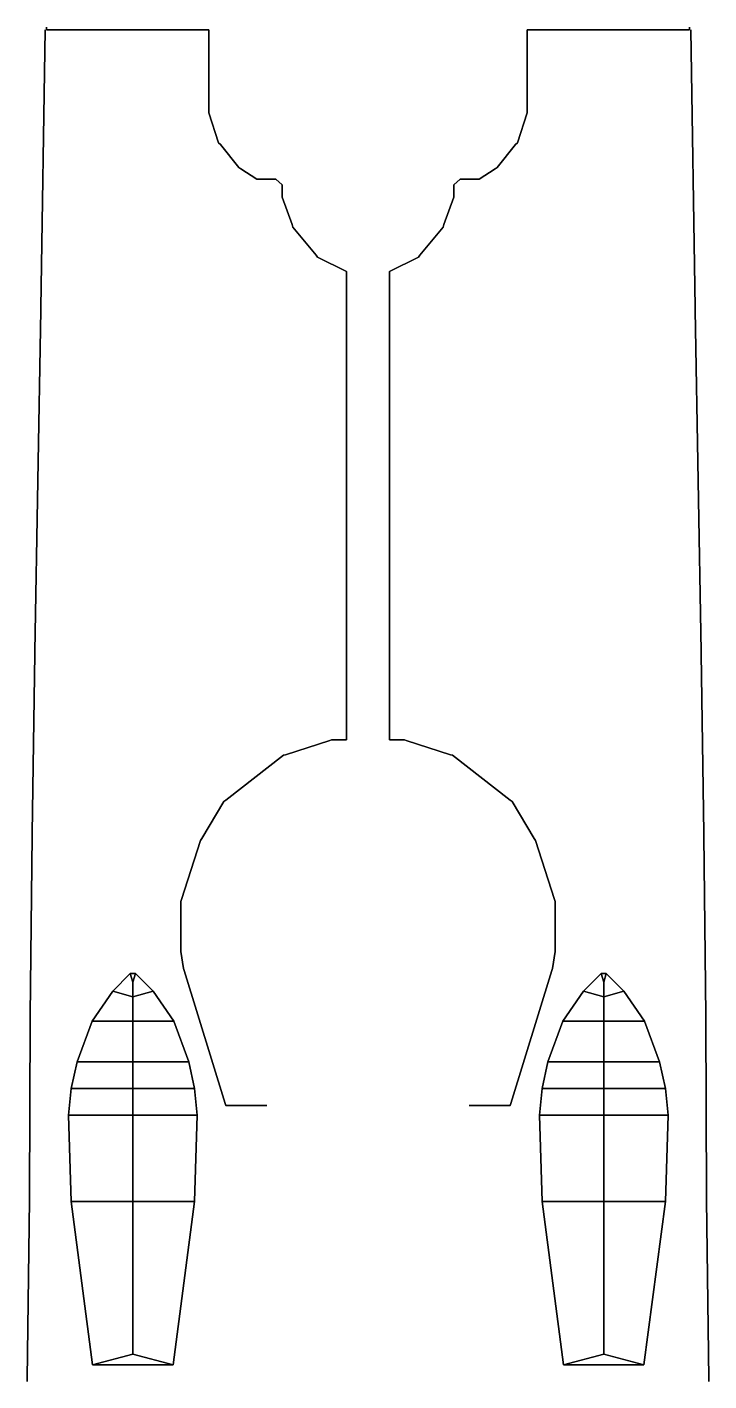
# Model space of a CAD drawing. Extents: x -5 to 5, y -54 to 54.
# Drawn here: x -5.25 to 5.25, y -11.9 to 8.94 of the extents above; entities that cross this region are included whole.
import ezdxf

# ---------------------------------------------------------------- set-up
doc = ezdxf.new("R2010")
doc.units = 0
doc.layers.add('BOATS', color=1, linetype='CONTINUOUS')
doc.layers.add('RAILINGS', color=6, linetype='CONTINUOUS')

msp = doc.modelspace()

# ---------------------------------------------------------------- linework, layer by layer
at = {"layer": 'BOATS'}
for points in [[(-3.93, -5.9, 3.97), (-3.62, -5.99, 2.84), (-3.62, -5.76, 3.09), (-3.66, -5.63, 3.97)], [(-3.66, -5.63, 3.97), (-3.62, -5.76, 3.09), (-3.62, -5.99, 2.84), (-3.93, -5.9, 3.97)], [(-3.58, -5.63, 3.97), (-3.62, -5.76, 3.09), (-3.62, -5.76, 3.09), (-3.66, -5.63, 3.97)], [(-3.66, -5.63, 3.97), (-3.62, -5.76, 3.09), (-3.62, -5.76, 3.09), (-3.58, -5.63, 3.97)], [(-3.58, -5.63, 3.97), (-3.62, -5.76, 3.09), (-3.62, -5.99, 2.84), (-3.31, -5.9, 3.97)], [(-3.31, -5.9, 3.97), (-3.62, -5.99, 2.84), (-3.62, -5.76, 3.09), (-3.58, -5.63, 3.97)], [(3.32, -5.9, 3.97), (3.63, -5.99, 2.84), (3.63, -5.76, 3.09), (3.59, -5.63, 3.97)], [(3.59, -5.63, 3.97), (3.63, -5.76, 3.09), (3.63, -5.99, 2.84), (3.32, -5.9, 3.97)], [(3.67, -5.63, 3.97), (3.63, -5.76, 3.09), (3.63, -5.76, 3.09), (3.59, -5.63, 3.97)], [(3.59, -5.63, 3.97), (3.63, -5.76, 3.09), (3.63, -5.76, 3.09), (3.67, -5.63, 3.97)], [(3.67, -5.63, 3.97), (3.63, -5.76, 3.09), (3.63, -5.99, 2.84), (3.94, -5.9, 3.97)], [(3.94, -5.9, 3.97), (3.63, -5.99, 2.84), (3.63, -5.76, 3.09), (3.67, -5.63, 3.97)], [(-4.25, -6.36, 3.88), (-3.62, -6.36, 2.84), (-3.62, -5.99, 2.84), (-3.93, -5.9, 3.97)], [(-3.93, -5.9, 3.97), (-3.62, -5.99, 2.84), (-3.62, -6.36, 2.84), (-4.25, -6.36, 3.88)], [(-3.31, -5.9, 3.97), (-3.62, -5.99, 2.84), (-3.62, -6.36, 2.84), (-2.99, -6.36, 3.88)], [(-2.99, -6.36, 3.88), (-3.62, -6.36, 2.84), (-3.62, -5.99, 2.84), (-3.31, -5.9, 3.97)], [(3, -6.36, 3.88), (3.63, -6.36, 2.84), (3.63, -5.99, 2.84), (3.32, -5.9, 3.97)], [(3.32, -5.9, 3.97), (3.63, -5.99, 2.84), (3.63, -6.36, 2.84), (3, -6.36, 3.88)], [(3.94, -5.9, 3.97), (3.63, -5.99, 2.84), (3.63, -6.36, 2.84), (4.26, -6.36, 3.88)], [(4.26, -6.36, 3.88), (3.63, -6.36, 2.84), (3.63, -5.99, 2.84), (3.94, -5.9, 3.97)], [(-4.48, -6.99, 3.81), (-3.62, -6.99, 2.84), (-3.62, -6.36, 2.84), (-4.25, -6.36, 3.88)], [(-4.25, -6.36, 3.88), (-3.62, -6.36, 2.84), (-3.62, -6.99, 2.84), (-4.48, -6.99, 3.81)], [(-2.99, -6.36, 3.88), (-3.62, -6.36, 2.84), (-3.62, -6.99, 2.84), (-2.76, -6.99, 3.81)], [(-2.76, -6.99, 3.81), (-3.62, -6.99, 2.84), (-3.62, -6.36, 2.84), (-2.99, -6.36, 3.88)], [(3, -6.36, 3.88), (3.63, -6.36, 2.84), (3.63, -6.99, 2.84), (2.77, -6.99, 3.81)], [(2.77, -6.99, 3.81), (3.63, -6.99, 2.84), (3.63, -6.36, 2.84), (3, -6.36, 3.88)], [(4.26, -6.36, 3.88), (3.63, -6.36, 2.84), (3.63, -6.99, 2.84), (4.49, -6.99, 3.81)], [(4.49, -6.99, 3.81), (3.63, -6.99, 2.84), (3.63, -6.36, 2.84), (4.26, -6.36, 3.88)], [(-4.57, -7.4, 3.78), (-3.62, -7.4, 2.84), (-3.62, -6.99, 2.84), (-4.48, -6.99, 3.81)], [(-4.48, -6.99, 3.81), (-3.62, -6.99, 2.84), (-3.62, -7.4, 2.84), (-4.57, -7.4, 3.78)], [(-2.76, -6.99, 3.81), (-3.62, -6.99, 2.84), (-3.62, -7.4, 2.84), (-2.67, -7.4, 3.78)], [(-2.67, -7.4, 3.78), (-3.62, -7.4, 2.84), (-3.62, -6.99, 2.84), (-2.76, -6.99, 3.81)], [(2.77, -6.99, 3.81), (3.63, -6.99, 2.84), (3.63, -7.4, 2.84), (2.68, -7.4, 3.78)], [(2.68, -7.4, 3.78), (3.63, -7.4, 2.84), (3.63, -6.99, 2.84), (2.77, -6.99, 3.81)], [(4.49, -6.99, 3.81), (3.63, -6.99, 2.84), (3.63, -7.4, 2.84), (4.58, -7.4, 3.78)], [(4.58, -7.4, 3.78), (3.63, -7.4, 2.84), (3.63, -6.99, 2.84), (4.49, -6.99, 3.81)], [(-4.57, -7.4, 3.78), (-3.62, -7.4, 2.84), (-3.62, -7.81, 2.84), (-4.61, -7.81, 3.76)], [(-4.61, -7.81, 3.76), (-3.62, -7.81, 2.84), (-3.62, -7.4, 2.84), (-4.57, -7.4, 3.78)], [(-2.63, -7.81, 3.76), (-3.62, -7.81, 2.84), (-3.62, -7.4, 2.84), (-2.67, -7.4, 3.78)], [(-2.67, -7.4, 3.78), (-3.62, -7.4, 2.84), (-3.62, -7.81, 2.84), (-2.63, -7.81, 3.76)], [(2.68, -7.4, 3.78), (3.63, -7.4, 2.84), (3.63, -7.81, 2.84), (2.64, -7.81, 3.76)], [(2.64, -7.81, 3.76), (3.63, -7.81, 2.84), (3.63, -7.4, 2.84), (2.68, -7.4, 3.78)], [(4.62, -7.81, 3.76), (3.63, -7.81, 2.84), (3.63, -7.4, 2.84), (4.58, -7.4, 3.78)], [(4.58, -7.4, 3.78), (3.63, -7.4, 2.84), (3.63, -7.81, 2.84), (4.62, -7.81, 3.76)], [(-4.57, -9.14, 3.73), (-3.62, -9.14, 2.84), (-3.62, -7.81, 2.84), (-4.61, -7.81, 3.76)], [(-4.61, -7.81, 3.76), (-3.62, -7.81, 2.84), (-3.62, -9.14, 2.84), (-4.57, -9.14, 3.73)], [(-2.63, -7.81, 3.76), (-3.62, -7.81, 2.84), (-3.62, -9.14, 2.84), (-2.67, -9.14, 3.73)], [(-2.67, -9.14, 3.73), (-3.62, -9.14, 2.84), (-3.62, -7.81, 2.84), (-2.63, -7.81, 3.76)], [(2.68, -9.14, 3.73), (3.63, -9.14, 2.84), (3.63, -7.81, 2.84), (2.64, -7.81, 3.76)], [(2.64, -7.81, 3.76), (3.63, -7.81, 2.84), (3.63, -9.14, 2.84), (2.68, -9.14, 3.73)], [(4.62, -7.81, 3.76), (3.63, -7.81, 2.84), (3.63, -9.14, 2.84), (4.58, -9.14, 3.73)], [(4.58, -9.14, 3.73), (3.63, -9.14, 2.84), (3.63, -7.81, 2.84), (4.62, -7.81, 3.76)], [(-4.57, -9.14, 3.73), (-3.62, -9.14, 2.84), (-3.62, -11.49, 2.84), (-4.24, -11.65, 3.86)], [(-4.24, -11.65, 3.86), (-3.62, -11.49, 2.84), (-3.62, -9.14, 2.84), (-4.57, -9.14, 3.73)], [(-3, -11.65, 3.86), (-3.62, -11.49, 2.84), (-3.62, -9.14, 2.84), (-2.67, -9.14, 3.73)], [(-2.67, -9.14, 3.73), (-3.62, -9.14, 2.84), (-3.62, -11.49, 2.84), (-3, -11.65, 3.86)], [(2.68, -9.14, 3.73), (3.63, -9.14, 2.84), (3.63, -11.49, 2.84), (3.01, -11.65, 3.86)], [(3.01, -11.65, 3.86), (3.63, -11.49, 2.84), (3.63, -9.14, 2.84), (2.68, -9.14, 3.73)], [(4.25, -11.65, 3.86), (3.63, -11.49, 2.84), (3.63, -9.14, 2.84), (4.58, -9.14, 3.73)], [(4.58, -9.14, 3.73), (3.63, -9.14, 2.84), (3.63, -11.49, 2.84), (4.25, -11.65, 3.86)], [(-3, -11.65, 3.86), (-3.62, -11.49, 2.84), (-3.62, -11.49, 2.84), (-4.24, -11.65, 3.86)], [(-4.24, -11.65, 3.86), (-3.62, -11.49, 2.84), (-3.62, -11.49, 2.84), (-3, -11.65, 3.86)], [(4.25, -11.65, 3.86), (3.63, -11.49, 2.84), (3.63, -11.49, 2.84), (3.01, -11.65, 3.86)], [(3.01, -11.65, 3.86), (3.63, -11.49, 2.84), (3.63, -11.49, 2.84), (4.25, -11.65, 3.86)]]:
    msp.add_3dface(points, dxfattribs=at)
at = {"layer": 'RAILINGS'}
for points in [[(-5.04, 4.62, 3.82), (-5.04, 4.62, 3.86), (-4.97, 8.9, 3.86), (-4.97, 8.9, 3.82)], [(-4.97, 8.9, 3.82), (-4.97, 8.9, 3.86), (-5.04, 4.62, 3.86), (-5.04, 4.62, 3.82)], [(-4.97, 8.9, 3.41), (-4.97, 8.9, 3.45), (-5.04, 4.62, 3.45), (-5.04, 4.62, 3.41)], [(-5.04, 4.62, 3.41), (-5.04, 4.62, 3.45), (-4.97, 8.9, 3.45), (-4.97, 8.9, 3.41)], [(-4.95, 8.94, 6.09), (-4.95, 8.9, 6.09), (-4.95, 8.9, 5.1), (-4.95, 8.94, 5.1)], [(-4.95, 8.94, 5.1), (-4.95, 8.9, 5.1), (-4.95, 8.9, 6.09), (-4.95, 8.94, 6.09)], [(-2.45, 8.9, 6.05), (-2.45, 8.9, 6.09), (-4.95, 8.9, 6.09), (-4.95, 8.9, 6.05)], [(-4.95, 8.9, 6.05), (-4.95, 8.9, 6.09), (-2.45, 8.9, 6.09), (-2.45, 8.9, 6.05)], [(-2.45, 8.9, 5.64), (-2.45, 8.9, 5.68), (-4.95, 8.9, 5.68), (-4.95, 8.9, 5.64)], [(-4.95, 8.9, 5.64), (-4.95, 8.9, 5.68), (-2.45, 8.9, 5.68), (-2.45, 8.9, 5.64)], [(-2.45, 8.9, 5.1), (-2.45, 8.86, 5.1), (-2.45, 8.86, 6.09), (-2.45, 8.9, 6.09)], [(-2.45, 8.9, 6.09), (-2.45, 8.86, 6.09), (-2.45, 8.86, 5.1), (-2.45, 8.9, 5.1)], [(-2.45, 8.86, 6.05), (-2.45, 8.86, 6.09), (-2.45, 7.66, 6.09), (-2.45, 7.66, 6.05)], [(-2.45, 7.66, 6.05), (-2.45, 7.66, 6.09), (-2.45, 8.86, 6.09), (-2.45, 8.86, 6.05)], [(-2.45, 8.86, 5.64), (-2.45, 8.86, 5.68), (-2.45, 7.66, 5.68), (-2.45, 7.66, 5.64)], [(-2.45, 7.66, 5.64), (-2.45, 7.66, 5.68), (-2.45, 8.86, 5.68), (-2.45, 8.86, 5.64)], [(4.95, 8.9, 5.64), (4.95, 8.9, 5.68), (2.45, 8.9, 5.68), (2.45, 8.9, 5.64)], [(2.45, 8.9, 5.64), (2.45, 8.9, 5.68), (4.95, 8.9, 5.68), (4.95, 8.9, 5.64)], [(2.45, 8.9, 6.05), (2.45, 8.9, 6.09), (4.95, 8.9, 6.09), (4.95, 8.9, 6.05)], [(4.95, 8.9, 6.05), (4.95, 8.9, 6.09), (2.45, 8.9, 6.09), (2.45, 8.9, 6.05)], [(2.45, 8.9, 6.09), (2.45, 8.86, 6.09), (2.45, 8.86, 5.1), (2.45, 8.9, 5.1)], [(2.45, 8.9, 5.1), (2.45, 8.86, 5.1), (2.45, 8.86, 6.09), (2.45, 8.9, 6.09)], [(2.45, 7.66, 5.64), (2.45, 7.66, 5.68), (2.45, 8.86, 5.68), (2.45, 8.86, 5.64)], [(2.45, 8.86, 5.64), (2.45, 8.86, 5.68), (2.45, 7.66, 5.68), (2.45, 7.66, 5.64)], [(2.45, 8.86, 6.05), (2.45, 8.86, 6.09), (2.45, 7.66, 6.09), (2.45, 7.66, 6.05)], [(2.45, 7.66, 6.05), (2.45, 7.66, 6.09), (2.45, 8.86, 6.09), (2.45, 8.86, 6.05)], [(4.95, 8.94, 5.1), (4.95, 8.9, 5.1), (4.95, 8.9, 6.09), (4.95, 8.94, 6.09)], [(4.95, 8.94, 6.09), (4.95, 8.9, 6.09), (4.95, 8.9, 5.1), (4.95, 8.94, 5.1)], [(5.04, 4.62, 3.41), (5.04, 4.62, 3.45), (4.97, 8.9, 3.45), (4.97, 8.9, 3.41)], [(4.97, 8.9, 3.41), (4.97, 8.9, 3.45), (5.04, 4.62, 3.45), (5.04, 4.62, 3.41)], [(4.97, 8.9, 3.82), (4.97, 8.9, 3.86), (5.04, 4.62, 3.86), (5.04, 4.62, 3.82)], [(5.04, 4.62, 3.82), (5.04, 4.62, 3.86), (4.97, 8.9, 3.86), (4.97, 8.9, 3.82)], [(-2.45, 7.66, 6.09), (-2.45, 7.62, 6.09), (-2.45, 7.62, 5.1), (-2.45, 7.66, 5.1)], [(-2.45, 7.66, 5.1), (-2.45, 7.62, 5.1), (-2.45, 7.62, 6.09), (-2.45, 7.66, 6.09)], [(-2.3, 7.16, 6.05), (-2.3, 7.16, 6.09), (-2.45, 7.62, 6.09), (-2.45, 7.62, 6.05)], [(-2.45, 7.62, 6.05), (-2.45, 7.62, 6.09), (-2.3, 7.16, 6.09), (-2.3, 7.16, 6.05)], [(-2.3, 7.16, 5.64), (-2.3, 7.16, 5.68), (-2.45, 7.62, 5.68), (-2.45, 7.62, 5.64)], [(-2.45, 7.62, 5.64), (-2.45, 7.62, 5.68), (-2.3, 7.16, 5.68), (-2.3, 7.16, 5.64)], [(2.45, 7.62, 5.64), (2.45, 7.62, 5.68), (2.3, 7.16, 5.68), (2.3, 7.16, 5.64)], [(2.3, 7.16, 5.64), (2.3, 7.16, 5.68), (2.45, 7.62, 5.68), (2.45, 7.62, 5.64)], [(2.3, 7.16, 6.05), (2.3, 7.16, 6.09), (2.45, 7.62, 6.09), (2.45, 7.62, 6.05)], [(2.45, 7.62, 6.05), (2.45, 7.62, 6.09), (2.3, 7.16, 6.09), (2.3, 7.16, 6.05)], [(2.45, 7.66, 5.1), (2.45, 7.62, 5.1), (2.45, 7.62, 6.09), (2.45, 7.66, 6.09)], [(2.45, 7.66, 6.09), (2.45, 7.62, 6.09), (2.45, 7.62, 5.1), (2.45, 7.66, 5.1)], [(-2.27, 7.13, 6.09), (-2.3, 7.16, 6.09), (-2.3, 7.16, 5.1), (-2.27, 7.13, 5.1)], [(-2.27, 7.13, 5.1), (-2.3, 7.16, 5.1), (-2.3, 7.16, 6.09), (-2.27, 7.13, 6.09)], [(-1.99, 6.78, 6.05), (-1.99, 6.78, 6.09), (-2.27, 7.13, 6.09), (-2.27, 7.13, 6.05)], [(-2.27, 7.13, 6.05), (-2.27, 7.13, 6.09), (-1.99, 6.78, 6.09), (-1.99, 6.78, 6.05)], [(-2.27, 7.13, 5.64), (-2.27, 7.13, 5.68), (-1.99, 6.78, 5.68), (-1.99, 6.78, 5.64)], [(-1.99, 6.78, 5.64), (-1.99, 6.78, 5.68), (-2.27, 7.13, 5.68), (-2.27, 7.13, 5.64)], [(1.99, 6.78, 5.64), (1.99, 6.78, 5.68), (2.27, 7.13, 5.68), (2.27, 7.13, 5.64)], [(2.27, 7.13, 5.64), (2.27, 7.13, 5.68), (1.99, 6.78, 5.68), (1.99, 6.78, 5.64)], [(2.27, 7.13, 6.05), (2.27, 7.13, 6.09), (1.99, 6.78, 6.09), (1.99, 6.78, 6.05)], [(1.99, 6.78, 6.05), (1.99, 6.78, 6.09), (2.27, 7.13, 6.09), (2.27, 7.13, 6.05)], [(2.27, 7.13, 5.1), (2.3, 7.16, 5.1), (2.3, 7.16, 6.09), (2.27, 7.13, 6.09)], [(2.27, 7.13, 6.09), (2.3, 7.16, 6.09), (2.3, 7.16, 5.1), (2.27, 7.13, 5.1)], [(-1.96, 6.76, 6.09), (-1.99, 6.78, 6.09), (-1.99, 6.78, 5.1), (-1.96, 6.76, 5.1)], [(-1.96, 6.76, 5.1), (-1.99, 6.78, 5.1), (-1.99, 6.78, 6.09), (-1.96, 6.76, 6.09)], [(-1.96, 6.76, 6.05), (-1.96, 6.76, 6.09), (-1.71, 6.6, 6.09), (-1.71, 6.6, 6.05)], [(-1.71, 6.6, 6.05), (-1.71, 6.6, 6.09), (-1.96, 6.76, 6.09), (-1.96, 6.76, 6.05)], [(-1.96, 6.76, 5.64), (-1.96, 6.76, 5.68), (-1.71, 6.6, 5.68), (-1.71, 6.6, 5.64)], [(-1.71, 6.6, 5.64), (-1.71, 6.6, 5.68), (-1.96, 6.76, 5.68), (-1.96, 6.76, 5.64)], [(1.71, 6.6, 5.64), (1.71, 6.6, 5.68), (1.96, 6.76, 5.68), (1.96, 6.76, 5.64)], [(1.96, 6.76, 5.64), (1.96, 6.76, 5.68), (1.71, 6.6, 5.68), (1.71, 6.6, 5.64)], [(1.96, 6.76, 6.05), (1.96, 6.76, 6.09), (1.71, 6.6, 6.09), (1.71, 6.6, 6.05)], [(1.71, 6.6, 6.05), (1.71, 6.6, 6.09), (1.96, 6.76, 6.09), (1.96, 6.76, 6.05)], [(1.96, 6.76, 5.1), (1.99, 6.78, 5.1), (1.99, 6.78, 6.09), (1.96, 6.76, 6.09)], [(1.96, 6.76, 6.09), (1.99, 6.78, 6.09), (1.99, 6.78, 5.1), (1.96, 6.76, 5.1)], [(-1.67, 6.6, 5.1), (-1.71, 6.6, 5.1), (-1.71, 6.6, 6.09), (-1.67, 6.6, 6.09)], [(-1.67, 6.6, 6.09), (-1.71, 6.6, 6.09), (-1.71, 6.6, 5.1), (-1.67, 6.6, 5.1)], [(-1.67, 6.6, 6.05), (-1.67, 6.6, 6.09), (-1.46, 6.6, 6.09), (-1.46, 6.6, 6.05)], [(-1.46, 6.6, 6.05), (-1.46, 6.6, 6.09), (-1.67, 6.6, 6.09), (-1.67, 6.6, 6.05)], [(-1.46, 6.6, 5.64), (-1.46, 6.6, 5.68), (-1.67, 6.6, 5.68), (-1.67, 6.6, 5.64)], [(-1.67, 6.6, 5.64), (-1.67, 6.6, 5.68), (-1.46, 6.6, 5.68), (-1.46, 6.6, 5.64)], [(-1.42, 6.6, 6.09), (-1.46, 6.6, 6.09), (-1.46, 6.6, 5.1), (-1.42, 6.6, 5.1)], [(-1.42, 6.6, 5.1), (-1.46, 6.6, 5.1), (-1.46, 6.6, 6.09), (-1.42, 6.6, 6.09)], [(-1.42, 6.6, 6.05), (-1.42, 6.6, 6.09), (-1.32, 6.51, 6.09), (-1.32, 6.51, 6.05)], [(-1.32, 6.51, 6.05), (-1.32, 6.51, 6.09), (-1.42, 6.6, 6.09), (-1.42, 6.6, 6.05)], [(-1.42, 6.6, 5.64), (-1.42, 6.6, 5.68), (-1.32, 6.51, 5.68), (-1.32, 6.51, 5.64)], [(-1.32, 6.51, 5.64), (-1.32, 6.51, 5.68), (-1.42, 6.6, 5.68), (-1.42, 6.6, 5.64)], [(-1.32, 6.36, 6.05), (-1.32, 6.36, 6.09), (-1.32, 6.51, 6.09), (-1.32, 6.51, 6.05)], [(-1.32, 6.51, 6.05), (-1.32, 6.51, 6.09), (-1.32, 6.36, 6.09), (-1.32, 6.36, 6.05)], [(-1.32, 6.36, 5.64), (-1.32, 6.36, 5.68), (-1.32, 6.51, 5.68), (-1.32, 6.51, 5.64)], [(-1.32, 6.51, 5.64), (-1.32, 6.51, 5.68), (-1.32, 6.36, 5.68), (-1.32, 6.36, 5.64)], [(1.32, 6.51, 5.64), (1.32, 6.51, 5.68), (1.42, 6.6, 5.68), (1.42, 6.6, 5.64)], [(1.42, 6.6, 5.64), (1.42, 6.6, 5.68), (1.32, 6.51, 5.68), (1.32, 6.51, 5.64)], [(1.42, 6.6, 6.05), (1.42, 6.6, 6.09), (1.32, 6.51, 6.09), (1.32, 6.51, 6.05)], [(1.32, 6.51, 6.05), (1.32, 6.51, 6.09), (1.42, 6.6, 6.09), (1.42, 6.6, 6.05)], [(1.32, 6.51, 5.64), (1.32, 6.51, 5.68), (1.32, 6.36, 5.68), (1.32, 6.36, 5.64)], [(1.32, 6.36, 5.64), (1.32, 6.36, 5.68), (1.32, 6.51, 5.68), (1.32, 6.51, 5.64)], [(1.32, 6.36, 6.05), (1.32, 6.36, 6.09), (1.32, 6.51, 6.09), (1.32, 6.51, 6.05)], [(1.32, 6.51, 6.05), (1.32, 6.51, 6.09), (1.32, 6.36, 6.09), (1.32, 6.36, 6.05)], [(1.42, 6.6, 5.1), (1.46, 6.6, 5.1), (1.46, 6.6, 6.09), (1.42, 6.6, 6.09)], [(1.42, 6.6, 6.09), (1.46, 6.6, 6.09), (1.46, 6.6, 5.1), (1.42, 6.6, 5.1)], [(1.67, 6.6, 5.64), (1.67, 6.6, 5.68), (1.46, 6.6, 5.68), (1.46, 6.6, 5.64)], [(1.46, 6.6, 5.64), (1.46, 6.6, 5.68), (1.67, 6.6, 5.68), (1.67, 6.6, 5.64)], [(1.46, 6.6, 6.05), (1.46, 6.6, 6.09), (1.67, 6.6, 6.09), (1.67, 6.6, 6.05)], [(1.67, 6.6, 6.05), (1.67, 6.6, 6.09), (1.46, 6.6, 6.09), (1.46, 6.6, 6.05)], [(1.67, 6.6, 6.09), (1.71, 6.6, 6.09), (1.71, 6.6, 5.1), (1.67, 6.6, 5.1)], [(1.67, 6.6, 5.1), (1.71, 6.6, 5.1), (1.71, 6.6, 6.09), (1.67, 6.6, 6.09)], [(-1.32, 6.32, 6.09), (-1.32, 6.36, 6.09), (-1.32, 6.36, 5.1), (-1.32, 6.32, 5.1)], [(-1.32, 6.32, 5.1), (-1.32, 6.36, 5.1), (-1.32, 6.36, 6.09), (-1.32, 6.32, 6.09)], [(-1.32, 6.32, 6.05), (-1.32, 6.32, 6.09), (-1.17, 5.9, 6.09), (-1.17, 5.9, 6.05)], [(-1.17, 5.9, 6.05), (-1.17, 5.9, 6.09), (-1.32, 6.32, 6.09), (-1.32, 6.32, 6.05)], [(-1.17, 5.9, 5.64), (-1.17, 5.9, 5.68), (-1.32, 6.32, 5.68), (-1.32, 6.32, 5.64)], [(-1.32, 6.32, 5.64), (-1.32, 6.32, 5.68), (-1.17, 5.9, 5.68), (-1.17, 5.9, 5.64)], [(1.32, 6.32, 5.64), (1.32, 6.32, 5.68), (1.17, 5.9, 5.68), (1.17, 5.9, 5.64)], [(1.17, 5.9, 5.64), (1.17, 5.9, 5.68), (1.32, 6.32, 5.68), (1.32, 6.32, 5.64)], [(1.17, 5.9, 6.05), (1.17, 5.9, 6.09), (1.32, 6.32, 6.09), (1.32, 6.32, 6.05)], [(1.32, 6.32, 6.05), (1.32, 6.32, 6.09), (1.17, 5.9, 6.09), (1.17, 5.9, 6.05)], [(1.32, 6.32, 6.09), (1.32, 6.36, 6.09), (1.32, 6.36, 5.1), (1.32, 6.32, 5.1)], [(1.32, 6.32, 5.1), (1.32, 6.36, 5.1), (1.32, 6.36, 6.09), (1.32, 6.32, 6.09)], [(-1.16, 5.86, 6.09), (-1.17, 5.9, 6.09), (-1.17, 5.9, 5.1), (-1.16, 5.86, 5.1)], [(-1.16, 5.86, 5.1), (-1.17, 5.9, 5.1), (-1.17, 5.9, 6.09), (-1.16, 5.86, 6.09)], [(-1.16, 5.86, 6.05), (-1.16, 5.86, 6.09), (-0.8, 5.43, 6.09), (-0.8, 5.43, 6.05)], [(-0.8, 5.43, 6.05), (-0.8, 5.43, 6.09), (-1.16, 5.86, 6.09), (-1.16, 5.86, 6.05)], [(-0.8, 5.43, 5.64), (-0.8, 5.43, 5.68), (-1.16, 5.86, 5.68), (-1.16, 5.86, 5.64)], [(-1.16, 5.86, 5.64), (-1.16, 5.86, 5.68), (-0.8, 5.43, 5.68), (-0.8, 5.43, 5.64)], [(1.16, 5.86, 5.64), (1.16, 5.86, 5.68), (0.8, 5.43, 5.68), (0.8, 5.43, 5.64)], [(0.8, 5.43, 5.64), (0.8, 5.43, 5.68), (1.16, 5.86, 5.68), (1.16, 5.86, 5.64)], [(0.8, 5.43, 6.05), (0.8, 5.43, 6.09), (1.16, 5.86, 6.09), (1.16, 5.86, 6.05)], [(1.16, 5.86, 6.05), (1.16, 5.86, 6.09), (0.8, 5.43, 6.09), (0.8, 5.43, 6.05)], [(1.16, 5.86, 5.1), (1.17, 5.9, 5.1), (1.17, 5.9, 6.09), (1.16, 5.86, 6.09)], [(1.16, 5.86, 6.09), (1.17, 5.9, 6.09), (1.17, 5.9, 5.1), (1.16, 5.86, 5.1)], [(-0.78, 5.4, 6.09), (-0.8, 5.43, 6.09), (-0.8, 5.43, 5.1), (-0.78, 5.4, 5.1)], [(-0.78, 5.4, 5.1), (-0.8, 5.43, 5.1), (-0.8, 5.43, 6.09), (-0.78, 5.4, 6.09)], [(0.78, 5.4, 5.1), (0.8, 5.43, 5.1), (0.8, 5.43, 6.09), (0.78, 5.4, 6.09)], [(0.78, 5.4, 6.09), (0.8, 5.43, 6.09), (0.8, 5.43, 5.1), (0.78, 5.4, 5.1)], [(-0.33, 5.18, 6.05), (-0.33, 5.18, 6.09), (-0.78, 5.4, 6.09), (-0.78, 5.4, 6.05)], [(-0.78, 5.4, 6.05), (-0.78, 5.4, 6.09), (-0.33, 5.18, 6.09), (-0.33, 5.18, 6.05)], [(-0.33, 5.18, 5.64), (-0.33, 5.18, 5.68), (-0.78, 5.4, 5.68), (-0.78, 5.4, 5.64)], [(-0.78, 5.4, 5.64), (-0.78, 5.4, 5.68), (-0.33, 5.18, 5.68), (-0.33, 5.18, 5.64)], [(0.78, 5.4, 5.64), (0.78, 5.4, 5.68), (0.33, 5.18, 5.68), (0.33, 5.18, 5.64)], [(0.33, 5.18, 5.64), (0.33, 5.18, 5.68), (0.78, 5.4, 5.68), (0.78, 5.4, 5.64)], [(0.33, 5.18, 6.05), (0.33, 5.18, 6.09), (0.78, 5.4, 6.09), (0.78, 5.4, 6.05)], [(0.78, 5.4, 6.05), (0.78, 5.4, 6.09), (0.33, 5.18, 6.09), (0.33, 5.18, 6.05)], [(-0.33, 5.14, 5.1), (-0.33, 5.18, 5.1), (-0.33, 5.18, 6.09), (-0.33, 5.14, 6.09)], [(-0.33, 5.14, 6.09), (-0.33, 5.18, 6.09), (-0.33, 5.18, 5.1), (-0.33, 5.14, 5.1)], [(-0.33, 5.14, 6.05), (-0.33, 5.14, 6.09), (-0.33, 4.66, 6.09), (-0.33, 4.66, 6.05)], [(-0.33, 4.66, 6.05), (-0.33, 4.66, 6.09), (-0.33, 5.14, 6.09), (-0.33, 5.14, 6.05)], [(-0.33, 4.66, 5.64), (-0.33, 4.66, 5.68), (-0.33, 5.14, 5.68), (-0.33, 5.14, 5.64)], [(-0.33, 5.14, 5.64), (-0.33, 5.14, 5.68), (-0.33, 4.66, 5.68), (-0.33, 4.66, 5.64)], [(0.33, 5.14, 6.09), (0.33, 5.18, 6.09), (0.33, 5.18, 5.1), (0.33, 5.14, 5.1)], [(0.33, 5.14, 5.1), (0.33, 5.18, 5.1), (0.33, 5.18, 6.09), (0.33, 5.14, 6.09)], [(0.33, 5.14, 5.64), (0.33, 5.14, 5.68), (0.33, 4.66, 5.68), (0.33, 4.66, 5.64)], [(0.33, 4.66, 5.64), (0.33, 4.66, 5.68), (0.33, 5.14, 5.68), (0.33, 5.14, 5.64)], [(0.33, 4.66, 6.05), (0.33, 4.66, 6.09), (0.33, 5.14, 6.09), (0.33, 5.14, 6.05)], [(0.33, 5.14, 6.05), (0.33, 5.14, 6.09), (0.33, 4.66, 6.09), (0.33, 4.66, 6.05)], [(-5.04, 4.58, 2.9), (-5.04, 4.62, 2.9), (-5.04, 4.62, 3.86), (-5.04, 4.58, 3.86)], [(-5.04, 4.58, 3.86), (-5.04, 4.62, 3.86), (-5.04, 4.62, 2.9), (-5.04, 4.58, 2.9)], [(-0.33, 4.62, 6.09), (-0.33, 4.66, 6.09), (-0.33, 4.66, 5.1), (-0.33, 4.62, 5.1)], [(-0.33, 4.62, 5.1), (-0.33, 4.66, 5.1), (-0.33, 4.66, 6.09), (-0.33, 4.62, 6.09)], [(-0.33, 4.62, 6.05), (-0.33, 4.62, 6.09), (-0.33, 3.69, 6.09), (-0.33, 3.69, 6.05)], [(-0.33, 3.69, 6.05), (-0.33, 3.69, 6.09), (-0.33, 4.62, 6.09), (-0.33, 4.62, 6.05)], [(-0.33, 3.69, 5.64), (-0.33, 3.69, 5.68), (-0.33, 4.62, 5.68), (-0.33, 4.62, 5.64)], [(-0.33, 4.62, 5.64), (-0.33, 4.62, 5.68), (-0.33, 3.69, 5.68), (-0.33, 3.69, 5.64)], [(0.33, 4.62, 6.09), (0.33, 4.66, 6.09), (0.33, 4.66, 5.1), (0.33, 4.62, 5.1)], [(0.33, 4.62, 5.1), (0.33, 4.66, 5.1), (0.33, 4.66, 6.09), (0.33, 4.62, 6.09)], [(0.33, 4.62, 5.64), (0.33, 4.62, 5.68), (0.33, 3.69, 5.68), (0.33, 3.69, 5.64)], [(0.33, 3.69, 5.64), (0.33, 3.69, 5.68), (0.33, 4.62, 5.68), (0.33, 4.62, 5.64)], [(0.33, 3.69, 6.05), (0.33, 3.69, 6.09), (0.33, 4.62, 6.09), (0.33, 4.62, 6.05)], [(0.33, 4.62, 6.05), (0.33, 4.62, 6.09), (0.33, 3.69, 6.09), (0.33, 3.69, 6.05)], [(5.04, 4.58, 3.86), (5.04, 4.62, 3.86), (5.04, 4.62, 2.9), (5.04, 4.58, 2.9)], [(5.04, 4.58, 2.9), (5.04, 4.62, 2.9), (5.04, 4.62, 3.86), (5.04, 4.58, 3.86)], [(-5.13, -0.67, 3.72), (-5.13, -0.67, 3.75), (-5.04, 4.58, 3.86), (-5.04, 4.58, 3.82)], [(-5.04, 4.58, 3.82), (-5.04, 4.58, 3.86), (-5.13, -0.67, 3.75), (-5.13, -0.67, 3.72)], [(-5.13, -0.67, 3.31), (-5.13, -0.67, 3.34), (-5.04, 4.58, 3.45), (-5.04, 4.58, 3.41)], [(-5.04, 4.58, 3.41), (-5.04, 4.58, 3.45), (-5.13, -0.67, 3.34), (-5.13, -0.67, 3.31)], [(5.04, 4.58, 3.41), (5.04, 4.58, 3.45), (5.13, -0.67, 3.34), (5.13, -0.67, 3.31)], [(5.13, -0.67, 3.31), (5.13, -0.67, 3.34), (5.04, 4.58, 3.45), (5.04, 4.58, 3.41)], [(5.13, -0.67, 3.72), (5.13, -0.67, 3.75), (5.04, 4.58, 3.86), (5.04, 4.58, 3.82)], [(5.04, 4.58, 3.82), (5.04, 4.58, 3.86), (5.13, -0.67, 3.75), (5.13, -0.67, 3.72)], [(-0.33, 3.65, 5.1), (-0.33, 3.69, 5.1), (-0.33, 3.69, 6.09), (-0.33, 3.65, 6.09)], [(-0.33, 3.65, 6.09), (-0.33, 3.69, 6.09), (-0.33, 3.69, 5.1), (-0.33, 3.65, 5.1)], [(-0.33, 1.53, 6), (-0.33, 1.53, 6.04), (-0.33, 3.65, 6.09), (-0.33, 3.65, 6.05)], [(-0.33, 3.65, 6.05), (-0.33, 3.65, 6.09), (-0.33, 1.53, 6.04), (-0.33, 1.53, 6)], [(-0.33, 1.53, 5.59), (-0.33, 1.53, 5.63), (-0.33, 3.65, 5.68), (-0.33, 3.65, 5.64)], [(-0.33, 3.65, 5.64), (-0.33, 3.65, 5.68), (-0.33, 1.53, 5.63), (-0.33, 1.53, 5.59)], [(0.33, 3.65, 5.1), (0.33, 3.69, 5.1), (0.33, 3.69, 6.09), (0.33, 3.65, 6.09)], [(0.33, 3.65, 6.09), (0.33, 3.69, 6.09), (0.33, 3.69, 5.1), (0.33, 3.65, 5.1)], [(0.33, 3.65, 5.64), (0.33, 3.65, 5.68), (0.33, 1.53, 5.63), (0.33, 1.53, 5.59)], [(0.33, 1.53, 5.59), (0.33, 1.53, 5.63), (0.33, 3.65, 5.68), (0.33, 3.65, 5.64)], [(0.33, 1.53, 6), (0.33, 1.53, 6.04), (0.33, 3.65, 6.09), (0.33, 3.65, 6.05)], [(0.33, 3.65, 6.05), (0.33, 3.65, 6.09), (0.33, 1.53, 6.04), (0.33, 1.53, 6)], [(-0.33, 1.49, 5.07), (-0.33, 1.53, 5.07), (-0.33, 1.53, 6.04), (-0.33, 1.49, 6.04)], [(-0.33, 1.49, 6.04), (-0.33, 1.53, 6.04), (-0.33, 1.53, 5.07), (-0.33, 1.49, 5.07)], [(-0.33, 1.49, 6), (-0.33, 1.49, 6.04), (-0.33, -2.03, 6.04), (-0.33, -2.03, 6)], [(-0.33, -2.03, 6), (-0.33, -2.03, 6.04), (-0.33, 1.49, 6.04), (-0.33, 1.49, 6)], [(-0.33, 1.49, 5.59), (-0.33, 1.49, 5.63), (-0.33, -2.03, 5.63), (-0.33, -2.03, 5.59)], [(-0.33, -2.03, 5.59), (-0.33, -2.03, 5.63), (-0.33, 1.49, 5.63), (-0.33, 1.49, 5.59)], [(0.33, 1.49, 6.04), (0.33, 1.53, 6.04), (0.33, 1.53, 5.07), (0.33, 1.49, 5.07)], [(0.33, 1.49, 5.07), (0.33, 1.53, 5.07), (0.33, 1.53, 6.04), (0.33, 1.49, 6.04)], [(0.33, -2.03, 5.59), (0.33, -2.03, 5.63), (0.33, 1.49, 5.63), (0.33, 1.49, 5.59)], [(0.33, 1.49, 5.59), (0.33, 1.49, 5.63), (0.33, -2.03, 5.63), (0.33, -2.03, 5.59)], [(0.33, 1.49, 6), (0.33, 1.49, 6.04), (0.33, -2.03, 6.04), (0.33, -2.03, 6)], [(0.33, -2.03, 6), (0.33, -2.03, 6.04), (0.33, 1.49, 6.04), (0.33, 1.49, 6)], [(-5.13, -0.71, 3.72), (-5.13, -0.71, 3.75), (-5.17, -3.47, 3.71), (-5.17, -3.47, 3.67)], [(-5.17, -3.47, 3.67), (-5.17, -3.47, 3.71), (-5.13, -0.71, 3.75), (-5.13, -0.71, 3.72)], [(-5.13, -0.71, 3.31), (-5.13, -0.71, 3.34), (-5.17, -3.47, 3.3), (-5.17, -3.47, 3.26)], [(-5.17, -3.47, 3.26), (-5.17, -3.47, 3.3), (-5.13, -0.71, 3.34), (-5.13, -0.71, 3.31)], [(-5.13, -0.71, 2.87), (-5.13, -0.67, 2.87), (-5.13, -0.67, 3.75), (-5.13, -0.71, 3.75)], [(-5.13, -0.71, 3.75), (-5.13, -0.67, 3.75), (-5.13, -0.67, 2.87), (-5.13, -0.71, 2.87)], [(5.13, -0.71, 2.87), (5.13, -0.67, 2.87), (5.13, -0.67, 3.75), (5.13, -0.71, 3.75)], [(5.13, -0.71, 3.75), (5.13, -0.67, 3.75), (5.13, -0.67, 2.87), (5.13, -0.71, 2.87)], [(5.17, -3.47, 3.26), (5.17, -3.47, 3.3), (5.13, -0.71, 3.34), (5.13, -0.71, 3.31)], [(5.13, -0.71, 3.31), (5.13, -0.71, 3.34), (5.17, -3.47, 3.3), (5.17, -3.47, 3.26)], [(5.13, -0.71, 3.72), (5.13, -0.71, 3.75), (5.17, -3.47, 3.71), (5.17, -3.47, 3.67)], [(5.17, -3.47, 3.67), (5.17, -3.47, 3.71), (5.13, -0.71, 3.75), (5.13, -0.71, 3.72)], [(-0.59, -2.04, 6), (-0.59, -2.04, 6.04), (-1.27, -2.26, 6.04), (-1.27, -2.26, 6)], [(-1.27, -2.26, 6), (-1.27, -2.26, 6.04), (-0.59, -2.04, 6.04), (-0.59, -2.04, 6)], [(-0.59, -2.04, 5.59), (-0.59, -2.04, 5.63), (-1.27, -2.26, 5.63), (-1.27, -2.26, 5.59)], [(-1.27, -2.26, 5.59), (-1.27, -2.26, 5.63), (-0.59, -2.04, 5.63), (-0.59, -2.04, 5.59)], [(-0.59, -2.04, 6.04), (-0.56, -2.03, 6.04), (-0.56, -2.03, 5.02), (-0.59, -2.04, 5.02)], [(-0.59, -2.04, 5.02), (-0.56, -2.03, 5.02), (-0.56, -2.03, 6.04), (-0.59, -2.04, 6.04)], [(-0.36, -2.03, 6), (-0.36, -2.03, 6.04), (-0.56, -2.03, 6.04), (-0.56, -2.03, 6)], [(-0.56, -2.03, 6), (-0.56, -2.03, 6.04), (-0.36, -2.03, 6.04), (-0.36, -2.03, 6)], [(-0.36, -2.03, 5.59), (-0.36, -2.03, 5.63), (-0.56, -2.03, 5.63), (-0.56, -2.03, 5.59)], [(-0.56, -2.03, 5.59), (-0.56, -2.03, 5.63), (-0.36, -2.03, 5.63), (-0.36, -2.03, 5.59)], [(-0.36, -2.03, 6.04), (-0.33, -2.03, 6.04), (-0.33, -2.03, 5.02), (-0.36, -2.03, 5.02)], [(-0.36, -2.03, 5.02), (-0.33, -2.03, 5.02), (-0.33, -2.03, 6.04), (-0.36, -2.03, 6.04)], [(0.36, -2.03, 5.02), (0.33, -2.03, 5.02), (0.33, -2.03, 6.04), (0.36, -2.03, 6.04)], [(0.36, -2.03, 6.04), (0.33, -2.03, 6.04), (0.33, -2.03, 5.02), (0.36, -2.03, 5.02)], [(0.56, -2.03, 5.59), (0.56, -2.03, 5.63), (0.36, -2.03, 5.63), (0.36, -2.03, 5.59)], [(0.36, -2.03, 5.59), (0.36, -2.03, 5.63), (0.56, -2.03, 5.63), (0.56, -2.03, 5.59)], [(0.36, -2.03, 6), (0.36, -2.03, 6.04), (0.56, -2.03, 6.04), (0.56, -2.03, 6)], [(0.56, -2.03, 6), (0.56, -2.03, 6.04), (0.36, -2.03, 6.04), (0.36, -2.03, 6)], [(0.59, -2.04, 6.04), (0.56, -2.03, 6.04), (0.56, -2.03, 5.02), (0.59, -2.04, 5.02)], [(0.59, -2.04, 5.02), (0.56, -2.03, 5.02), (0.56, -2.03, 6.04), (0.59, -2.04, 6.04)], [(1.27, -2.26, 5.59), (1.27, -2.26, 5.63), (0.59, -2.04, 5.63), (0.59, -2.04, 5.59)], [(0.59, -2.04, 5.59), (0.59, -2.04, 5.63), (1.27, -2.26, 5.63), (1.27, -2.26, 5.59)], [(0.59, -2.04, 6), (0.59, -2.04, 6.04), (1.27, -2.26, 6.04), (1.27, -2.26, 6)], [(1.27, -2.26, 6), (1.27, -2.26, 6.04), (0.59, -2.04, 6.04), (0.59, -2.04, 6)], [(-1.3, -2.27, 6), (-1.3, -2.27, 6.04), (-2.19, -2.96, 6.04), (-2.19, -2.96, 6)], [(-2.19, -2.96, 6), (-2.19, -2.96, 6.04), (-1.3, -2.27, 6.04), (-1.3, -2.27, 6)], [(-1.3, -2.27, 5.59), (-1.3, -2.27, 5.63), (-2.19, -2.96, 5.63), (-2.19, -2.96, 5.59)], [(-2.19, -2.96, 5.59), (-2.19, -2.96, 5.63), (-1.3, -2.27, 5.63), (-1.3, -2.27, 5.59)], [(-1.3, -2.27, 6.04), (-1.27, -2.26, 6.04), (-1.27, -2.26, 5.02), (-1.3, -2.27, 5.02)], [(-1.3, -2.27, 5.02), (-1.27, -2.26, 5.02), (-1.27, -2.26, 6.04), (-1.3, -2.27, 6.04)], [(1.3, -2.27, 5.02), (1.27, -2.26, 5.02), (1.27, -2.26, 6.04), (1.3, -2.27, 6.04)], [(1.3, -2.27, 6.04), (1.27, -2.26, 6.04), (1.27, -2.26, 5.02), (1.3, -2.27, 5.02)], [(2.19, -2.96, 5.59), (2.19, -2.96, 5.63), (1.3, -2.27, 5.63), (1.3, -2.27, 5.59)], [(1.3, -2.27, 5.59), (1.3, -2.27, 5.63), (2.19, -2.96, 5.63), (2.19, -2.96, 5.59)], [(1.3, -2.27, 6), (1.3, -2.27, 6.04), (2.19, -2.96, 6.04), (2.19, -2.96, 6)], [(2.19, -2.96, 6), (2.19, -2.96, 6.04), (1.3, -2.27, 6.04), (1.3, -2.27, 6)], [(-2.56, -3.55, 6), (-2.56, -3.55, 6.04), (-2.22, -2.98, 6.04), (-2.22, -2.98, 6)], [(-2.22, -2.98, 6), (-2.22, -2.98, 6.04), (-2.56, -3.55, 6.04), (-2.56, -3.55, 6)], [(-2.22, -2.98, 5.59), (-2.22, -2.98, 5.63), (-2.56, -3.55, 5.63), (-2.56, -3.55, 5.59)], [(-2.56, -3.55, 5.59), (-2.56, -3.55, 5.63), (-2.22, -2.98, 5.63), (-2.22, -2.98, 5.59)], [(-2.22, -2.98, 5.02), (-2.19, -2.96, 5.02), (-2.19, -2.96, 6.04), (-2.22, -2.98, 6.04)], [(-2.22, -2.98, 6.04), (-2.19, -2.96, 6.04), (-2.19, -2.96, 5.02), (-2.22, -2.98, 5.02)], [(2.22, -2.98, 6.04), (2.19, -2.96, 6.04), (2.19, -2.96, 5.02), (2.22, -2.98, 5.02)], [(2.22, -2.98, 5.02), (2.19, -2.96, 5.02), (2.19, -2.96, 6.04), (2.22, -2.98, 6.04)], [(2.56, -3.55, 5.59), (2.56, -3.55, 5.63), (2.22, -2.98, 5.63), (2.22, -2.98, 5.59)], [(2.22, -2.98, 5.59), (2.22, -2.98, 5.63), (2.56, -3.55, 5.63), (2.56, -3.55, 5.59)], [(2.22, -2.98, 6), (2.22, -2.98, 6.04), (2.56, -3.55, 6.04), (2.56, -3.55, 6)], [(2.56, -3.55, 6), (2.56, -3.55, 6.04), (2.22, -2.98, 6.04), (2.22, -2.98, 6)], [(-5.2, -6.27, 3.67), (-5.2, -6.27, 3.71), (-5.17, -3.51, 3.71), (-5.17, -3.51, 3.67)], [(-5.17, -3.51, 3.67), (-5.17, -3.51, 3.71), (-5.2, -6.27, 3.71), (-5.2, -6.27, 3.67)], [(-5.2, -6.27, 3.26), (-5.2, -6.27, 3.3), (-5.17, -3.51, 3.3), (-5.17, -3.51, 3.26)], [(-5.17, -3.51, 3.26), (-5.17, -3.51, 3.3), (-5.2, -6.27, 3.3), (-5.2, -6.27, 3.26)], [(-5.17, -3.51, 3.71), (-5.17, -3.47, 3.71), (-5.17, -3.47, 2.85), (-5.17, -3.51, 2.85)], [(-5.17, -3.51, 2.85), (-5.17, -3.47, 2.85), (-5.17, -3.47, 3.71), (-5.17, -3.51, 3.71)], [(5.17, -3.51, 3.71), (5.17, -3.47, 3.71), (5.17, -3.47, 2.85), (5.17, -3.51, 2.85)], [(5.17, -3.51, 2.85), (5.17, -3.47, 2.85), (5.17, -3.47, 3.71), (5.17, -3.51, 3.71)], [(5.17, -3.51, 3.26), (5.17, -3.51, 3.3), (5.2, -6.27, 3.3), (5.2, -6.27, 3.26)], [(5.2, -6.27, 3.26), (5.2, -6.27, 3.3), (5.17, -3.51, 3.3), (5.17, -3.51, 3.26)], [(5.2, -6.27, 3.67), (5.2, -6.27, 3.71), (5.17, -3.51, 3.71), (5.17, -3.51, 3.67)], [(5.17, -3.51, 3.67), (5.17, -3.51, 3.71), (5.2, -6.27, 3.71), (5.2, -6.27, 3.67)], [(-2.87, -4.49, 6), (-2.87, -4.49, 6.04), (-2.58, -3.58, 6.04), (-2.58, -3.58, 6)], [(-2.58, -3.58, 6), (-2.58, -3.58, 6.04), (-2.87, -4.49, 6.04), (-2.87, -4.49, 6)], [(-2.58, -3.58, 5.59), (-2.58, -3.58, 5.63), (-2.87, -4.49, 5.63), (-2.87, -4.49, 5.59)], [(-2.87, -4.49, 5.59), (-2.87, -4.49, 5.63), (-2.58, -3.58, 5.63), (-2.58, -3.58, 5.59)], [(-2.58, -3.58, 6.04), (-2.56, -3.55, 6.04), (-2.56, -3.55, 5.02), (-2.58, -3.58, 5.02)], [(-2.58, -3.58, 5.02), (-2.56, -3.55, 5.02), (-2.56, -3.55, 6.04), (-2.58, -3.58, 6.04)], [(2.58, -3.58, 5.02), (2.56, -3.55, 5.02), (2.56, -3.55, 6.04), (2.58, -3.58, 6.04)], [(2.58, -3.58, 6.04), (2.56, -3.55, 6.04), (2.56, -3.55, 5.02), (2.58, -3.58, 5.02)], [(2.87, -4.49, 5.59), (2.87, -4.49, 5.63), (2.58, -3.58, 5.63), (2.58, -3.58, 5.59)], [(2.58, -3.58, 5.59), (2.58, -3.58, 5.63), (2.87, -4.49, 5.63), (2.87, -4.49, 5.59)], [(2.58, -3.58, 6), (2.58, -3.58, 6.04), (2.87, -4.49, 6.04), (2.87, -4.49, 6)], [(2.87, -4.49, 6), (2.87, -4.49, 6.04), (2.58, -3.58, 6.04), (2.58, -3.58, 6)], [(-2.88, -4.52, 5.02), (-2.87, -4.49, 5.02), (-2.87, -4.49, 6.04), (-2.88, -4.52, 6.04)], [(-2.88, -4.52, 6.04), (-2.87, -4.49, 6.04), (-2.87, -4.49, 5.02), (-2.88, -4.52, 5.02)], [(-2.88, -5.26, 6), (-2.88, -5.26, 6.04), (-2.88, -4.52, 6.04), (-2.88, -4.52, 6)], [(-2.88, -4.52, 6), (-2.88, -4.52, 6.04), (-2.88, -5.26, 6.04), (-2.88, -5.26, 6)], [(-2.88, -5.26, 5.59), (-2.88, -5.26, 5.63), (-2.88, -4.52, 5.63), (-2.88, -4.52, 5.59)], [(-2.88, -4.52, 5.59), (-2.88, -4.52, 5.63), (-2.88, -5.26, 5.63), (-2.88, -5.26, 5.59)], [(2.88, -4.52, 6.04), (2.87, -4.49, 6.04), (2.87, -4.49, 5.02), (2.88, -4.52, 5.02)], [(2.88, -4.52, 5.02), (2.87, -4.49, 5.02), (2.87, -4.49, 6.04), (2.88, -4.52, 6.04)], [(2.88, -4.52, 5.59), (2.88, -4.52, 5.63), (2.88, -5.26, 5.63), (2.88, -5.26, 5.59)], [(2.88, -5.26, 5.59), (2.88, -5.26, 5.63), (2.88, -4.52, 5.63), (2.88, -4.52, 5.59)], [(2.88, -5.26, 6), (2.88, -5.26, 6.04), (2.88, -4.52, 6.04), (2.88, -4.52, 6)], [(2.88, -4.52, 6), (2.88, -4.52, 6.04), (2.88, -5.26, 6.04), (2.88, -5.26, 6)], [(-2.88, -5.29, 6.04), (-2.88, -5.26, 6.04), (-2.88, -5.26, 5.02), (-2.88, -5.29, 5.02)], [(-2.88, -5.29, 5.02), (-2.88, -5.26, 5.02), (-2.88, -5.26, 6.04), (-2.88, -5.29, 6.04)], [(-2.88, -5.29, 6), (-2.88, -5.29, 6.04), (-2.84, -5.55, 6.04), (-2.84, -5.55, 6)], [(-2.84, -5.55, 6), (-2.84, -5.55, 6.04), (-2.88, -5.29, 6.04), (-2.88, -5.29, 6)], [(-2.84, -5.55, 5.59), (-2.84, -5.55, 5.63), (-2.88, -5.29, 5.63), (-2.88, -5.29, 5.59)], [(-2.88, -5.29, 5.59), (-2.88, -5.29, 5.63), (-2.84, -5.55, 5.63), (-2.84, -5.55, 5.59)], [(2.88, -5.29, 5.59), (2.88, -5.29, 5.63), (2.84, -5.55, 5.63), (2.84, -5.55, 5.59)], [(2.84, -5.55, 5.59), (2.84, -5.55, 5.63), (2.88, -5.29, 5.63), (2.88, -5.29, 5.59)], [(2.84, -5.55, 6), (2.84, -5.55, 6.04), (2.88, -5.29, 6.04), (2.88, -5.29, 6)], [(2.88, -5.29, 6), (2.88, -5.29, 6.04), (2.84, -5.55, 6.04), (2.84, -5.55, 6)], [(2.88, -5.29, 5.02), (2.88, -5.26, 5.02), (2.88, -5.26, 6.04), (2.88, -5.29, 6.04)], [(2.88, -5.29, 6.04), (2.88, -5.26, 6.04), (2.88, -5.26, 5.02), (2.88, -5.29, 5.02)], [(-2.83, -5.58, 5.02), (-2.84, -5.55, 5.02), (-2.84, -5.55, 6.04), (-2.83, -5.58, 6.04)], [(-2.83, -5.58, 6.04), (-2.84, -5.55, 6.04), (-2.84, -5.55, 5.02), (-2.83, -5.58, 5.02)], [(-2.83, -5.58, 6), (-2.83, -5.58, 6.04), (-2.2, -7.63, 6.04), (-2.2, -7.63, 6)], [(-2.2, -7.63, 6), (-2.2, -7.63, 6.04), (-2.83, -5.58, 6.04), (-2.83, -5.58, 6)], [(-2.2, -7.63, 5.59), (-2.2, -7.63, 5.63), (-2.83, -5.58, 5.63), (-2.83, -5.58, 5.59)], [(-2.83, -5.58, 5.59), (-2.83, -5.58, 5.63), (-2.2, -7.63, 5.63), (-2.2, -7.63, 5.59)], [(2.83, -5.58, 5.59), (2.83, -5.58, 5.63), (2.2, -7.63, 5.63), (2.2, -7.63, 5.59)], [(2.2, -7.63, 5.59), (2.2, -7.63, 5.63), (2.83, -5.58, 5.63), (2.83, -5.58, 5.59)], [(2.2, -7.63, 6), (2.2, -7.63, 6.04), (2.83, -5.58, 6.04), (2.83, -5.58, 6)], [(2.83, -5.58, 6), (2.83, -5.58, 6.04), (2.2, -7.63, 6.04), (2.2, -7.63, 6)], [(2.83, -5.58, 5.02), (2.84, -5.55, 5.02), (2.84, -5.55, 6.04), (2.83, -5.58, 6.04)], [(2.83, -5.58, 6.04), (2.84, -5.55, 6.04), (2.84, -5.55, 5.02), (2.83, -5.58, 5.02)], [(-5.2, -6.31, 3.67), (-5.2, -6.31, 3.71), (-5.21, -9.07, 3.71), (-5.21, -9.07, 3.67)], [(-5.21, -9.07, 3.67), (-5.21, -9.07, 3.71), (-5.2, -6.31, 3.71), (-5.2, -6.31, 3.67)], [(-5.2, -6.31, 3.26), (-5.2, -6.31, 3.3), (-5.21, -9.07, 3.3), (-5.21, -9.07, 3.26)], [(-5.21, -9.07, 3.26), (-5.21, -9.07, 3.3), (-5.2, -6.31, 3.3), (-5.2, -6.31, 3.26)], [(-5.2, -6.31, 2.85), (-5.2, -6.27, 2.85), (-5.2, -6.27, 3.71), (-5.2, -6.31, 3.71)], [(-5.2, -6.31, 3.71), (-5.2, -6.27, 3.71), (-5.2, -6.27, 2.85), (-5.2, -6.31, 2.85)], [(5.2, -6.31, 3.71), (5.2, -6.27, 3.71), (5.2, -6.27, 2.85), (5.2, -6.31, 2.85)], [(5.2, -6.31, 2.85), (5.2, -6.27, 2.85), (5.2, -6.27, 3.71), (5.2, -6.31, 3.71)], [(5.21, -9.07, 3.26), (5.21, -9.07, 3.3), (5.2, -6.31, 3.3), (5.2, -6.31, 3.26)], [(5.2, -6.31, 3.26), (5.2, -6.31, 3.3), (5.21, -9.07, 3.3), (5.21, -9.07, 3.26)], [(5.2, -6.31, 3.67), (5.2, -6.31, 3.71), (5.21, -9.07, 3.71), (5.21, -9.07, 3.67)], [(5.21, -9.07, 3.67), (5.21, -9.07, 3.71), (5.2, -6.31, 3.71), (5.2, -6.31, 3.67)], [(-2.19, -7.66, 5.02), (-2.2, -7.63, 5.02), (-2.2, -7.63, 6.04), (-2.19, -7.66, 6.04)], [(-2.19, -7.66, 6.04), (-2.2, -7.63, 6.04), (-2.2, -7.63, 5.02), (-2.19, -7.66, 5.02)], [(-2.19, -7.66, 6), (-2.19, -7.66, 6.04), (-1.56, -7.66, 6.04), (-1.56, -7.66, 6)], [(-1.56, -7.66, 6), (-1.56, -7.66, 6.04), (-2.19, -7.66, 6.04), (-2.19, -7.66, 6)], [(-2.19, -7.66, 5.59), (-2.19, -7.66, 5.63), (-1.56, -7.66, 5.63), (-1.56, -7.66, 5.59)], [(-1.56, -7.66, 5.59), (-1.56, -7.66, 5.63), (-2.19, -7.66, 5.63), (-2.19, -7.66, 5.59)], [(1.56, -7.66, 5.59), (1.56, -7.66, 5.63), (2.19, -7.66, 5.63), (2.19, -7.66, 5.59)], [(2.19, -7.66, 5.59), (2.19, -7.66, 5.63), (1.56, -7.66, 5.63), (1.56, -7.66, 5.59)], [(2.19, -7.66, 6), (2.19, -7.66, 6.04), (1.56, -7.66, 6.04), (1.56, -7.66, 6)], [(1.56, -7.66, 6), (1.56, -7.66, 6.04), (2.19, -7.66, 6.04), (2.19, -7.66, 6)], [(2.19, -7.66, 6.04), (2.2, -7.63, 6.04), (2.2, -7.63, 5.02), (2.19, -7.66, 5.02)], [(2.19, -7.66, 5.02), (2.2, -7.63, 5.02), (2.2, -7.63, 6.04), (2.19, -7.66, 6.04)], [(-5.25, -11.87, 3.67), (-5.25, -11.87, 3.71), (-5.21, -9.11, 3.71), (-5.21, -9.11, 3.67)], [(-5.21, -9.11, 3.67), (-5.21, -9.11, 3.71), (-5.25, -11.87, 3.71), (-5.25, -11.87, 3.67)], [(-5.25, -11.87, 3.26), (-5.25, -11.87, 3.3), (-5.21, -9.11, 3.3), (-5.21, -9.11, 3.26)], [(-5.21, -9.11, 3.26), (-5.21, -9.11, 3.3), (-5.25, -11.87, 3.3), (-5.25, -11.87, 3.26)], [(-5.21, -9.11, 2.84), (-5.21, -9.07, 2.84), (-5.21, -9.07, 3.71), (-5.21, -9.11, 3.71)], [(-5.21, -9.11, 3.71), (-5.21, -9.07, 3.71), (-5.21, -9.07, 2.84), (-5.21, -9.11, 2.84)], [(5.21, -9.11, 2.84), (5.21, -9.07, 2.84), (5.21, -9.07, 3.71), (5.21, -9.11, 3.71)], [(5.21, -9.11, 3.71), (5.21, -9.07, 3.71), (5.21, -9.07, 2.84), (5.21, -9.11, 2.84)], [(5.21, -9.11, 3.26), (5.21, -9.11, 3.3), (5.25, -11.87, 3.3), (5.25, -11.87, 3.26)], [(5.25, -11.87, 3.26), (5.25, -11.87, 3.3), (5.21, -9.11, 3.3), (5.21, -9.11, 3.26)], [(5.25, -11.87, 3.67), (5.25, -11.87, 3.71), (5.21, -9.11, 3.71), (5.21, -9.11, 3.67)], [(5.21, -9.11, 3.67), (5.21, -9.11, 3.71), (5.25, -11.87, 3.71), (5.25, -11.87, 3.67)], [(-5.25, -11.91, 3.71), (-5.25, -11.87, 3.71), (-5.25, -11.87, 2.84), (-5.25, -11.91, 2.84)], [(-5.25, -11.91, 2.84), (-5.25, -11.87, 2.84), (-5.25, -11.87, 3.71), (-5.25, -11.91, 3.71)], [(5.25, -11.91, 3.71), (5.25, -11.87, 3.71), (5.25, -11.87, 2.84), (5.25, -11.91, 2.84)], [(5.25, -11.91, 2.84), (5.25, -11.87, 2.84), (5.25, -11.87, 3.71), (5.25, -11.91, 3.71)]]:
    msp.add_3dface(points, dxfattribs=at)

doc.saveas('drawing.dxf')
